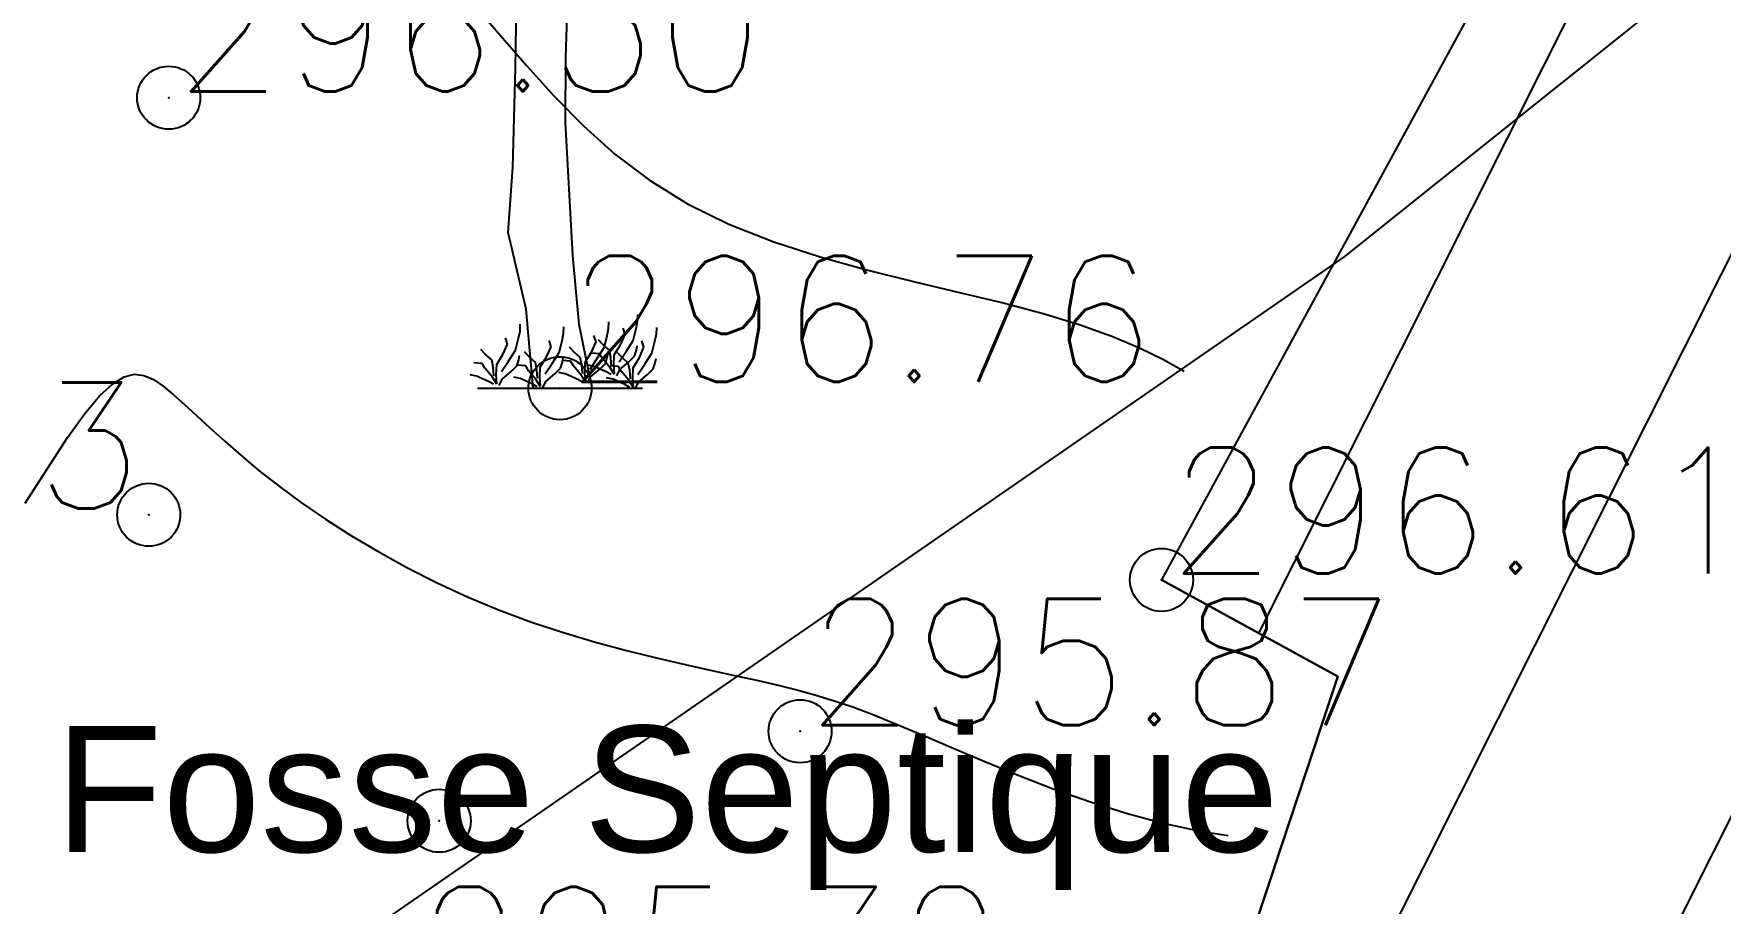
# Model space of a CAD drawing. Header units: millimetres. Extents: x 524954 to 526204, y 9523489 to 9524010.
# Drawn here: x 525961.04 to 525974.42, y 9523757.3 to 9523764.19 of the extents above; entities that cross this region are included whole.
import ezdxf
from ezdxf.enums import TextEntityAlignment as Align

# ---------------------------------------------------------------- set-up
doc = ezdxf.new("R2010")
doc.units = ezdxf.units.MM
doc.header["$PDMODE"] = 32
doc.header["$PDSIZE"] = 0.5
doc.linetypes.add('ACAD_ISO12W100', pattern=[21, 12, -3, 0, -3, 0, -3])
doc.linetypes.add('CACHE2', pattern=[4.7625, 3.175, -1.5875])
for name, color, linetype in [('Arbre', 34, 'ACAD_ISO12W100'), ('Bati', 6, 'Continuous'), ('Bati_H', 1, 'Continuous'), ('Cloture', 7, 'Continuous'), ('CN_01_00', 3, 'Continuous'), ('CN_02_00', 4, 'Continuous'), ('PLUME_4', 3, 'Continuous'), ('TopoAlt', 3, 'Continuous'), ('TOPOJIS', 7, 'Continuous'), ('Toponomie', 7, 'CACHE2')]:
    doc.layers.add(name, color=color, linetype=linetype)
doc.styles.add('Simplex 1.0', font='Simplex.shx', dxfattribs={"width": 0.99, "height": 1})
doc.styles.get("Standard").update_dxf_attribs({"font": 'arial.ttf'})

# ---------------------------------------------------------------- blocks, each defined once
blk = doc.blocks.new('TCPOINT M')
at = {"color": 0}
blk.add_point((0, 0), dxfattribs=at)
at = {"layer": 'TopoAlt', "style": 'Simplex 1.0', "width": 0.99}
blk.add_attdef('ALT', (0.15, 0.15), '', height=1, dxfattribs=at)
blk = doc.blocks.new('v088')
at = {"linetype": 'Continuous'}
for p, q in [((0.045, 2.625), (0.064, 3.179)), ((-0.352, 2.542), (-0.344, 3.046)), ((-0.373, 1.752), (-0.352, 2.542)), ((0.043, 2.109), (0.045, 2.625)), ((0.102, 1.053), (0.043, 2.109)), ((-0.412, 1.235), (-0.373, 1.752)), ((-0.268, 0.628), (-0.412, 1.235)), ((0.151, 0.506), (0.102, 1.053)), ((-0.213, 0), (-0.268, 0.628)), ((0.256, 0), (0.151, 0.506)), ((-0.654, 0), (0.654, 0))]:
    blk.add_line(p, q, dxfattribs=at)
at = {"color": 3, "linetype": 'Continuous'}
for p, q in [((0.615, 0.531), (0.618, 0.584)), ((-0.329, 0.397), (-0.317, 0.454)), ((-0.317, 0.454), (-0.315, 0.507)), ((0.017, 0.377), (0.029, 0.435)), ((0.029, 0.435), (0.031, 0.488)), ((0.286, 0.368), (0.269, 0.418)), ((0.349, 0.322), (0.373, 0.416)), ((0.373, 0.416), (0.385, 0.474)), ((0.385, 0.474), (0.387, 0.526)), ((0.481, 0.344), (0.517, 0.426)), ((0.517, 0.426), (0.5, 0.476)), ((0.579, 0.38), (0.603, 0.474)), ((0.603, 0.474), (0.615, 0.531)), ((0.752, 0.373), (0.765, 0.43)), ((0.765, 0.43), (0.767, 0.483)), ((-0.587, 0.264), (-0.627, 0.308)), ((-0.452, 0.267), (-0.416, 0.349)), ((-0.416, 0.349), (-0.433, 0.399)), ((-0.409, 0.214), (-0.353, 0.303)), ((-0.353, 0.303), (-0.329, 0.397)), ((-0.24, 0.245), (-0.281, 0.288)), ((-0.106, 0.248), (-0.07, 0.329)), ((-0.07, 0.329), (-0.087, 0.38)), ((-0.063, 0.195), (-0.007, 0.284)), ((-0.007, 0.284), (0.017, 0.377)), ((0.115, 0.284), (0.075, 0.327)), ((0.161, 0.243), (0.115, 0.284)), ((0.2, 0.207), (0.25, 0.286)), ((0.25, 0.286), (0.286, 0.368)), ((0.315, 0.274), (0.25, 0.279)), ((0.293, 0.233), (0.349, 0.322)), ((0.346, 0.341), (0.305, 0.385)), ((0.337, 0.236), (0.315, 0.274)), ((0.392, 0.301), (0.346, 0.341)), ((0.375, 0.245), (0.382, 0.279)), ((0.404, 0.243), (0.392, 0.301)), ((0.43, 0.264), (0.481, 0.344)), ((0.495, 0.24), (0.454, 0.284)), ((0.469, 0.209), (0.524, 0.291)), ((0.524, 0.291), (0.579, 0.38)), ((0.591, 0.255), (0.606, 0.303)), ((0.606, 0.303), (0.613, 0.337)), ((0.63, 0.243), (0.666, 0.325)), ((0.666, 0.325), (0.649, 0.375)), ((0.673, 0.19), (0.728, 0.279)), ((0.728, 0.279), (0.752, 0.373)), ((-0.618, 0.197), (-0.683, 0.202)), ((-0.596, 0.159), (-0.618, 0.197)), ((-0.536, 0.087), (-0.596, 0.159)), ((-0.541, 0.224), (-0.587, 0.264)), ((-0.529, 0.166), (-0.541, 0.224)), ((-0.524, 0.099), (-0.529, 0.166)), ((-0.505, 0.106), (-0.502, 0.188)), ((-0.502, 0.188), (-0.452, 0.267)), ((-0.464, 0.132), (-0.409, 0.214)), ((-0.387, 0.132), (-0.341, 0.178)), ((-0.341, 0.178), (-0.327, 0.226)), ((-0.272, 0.178), (-0.337, 0.183)), ((-0.327, 0.226), (-0.32, 0.26)), ((-0.25, 0.139), (-0.272, 0.178)), ((-0.19, 0.067), (-0.25, 0.139)), ((-0.195, 0.204), (-0.24, 0.245)), ((-0.183, 0.147), (-0.195, 0.204)), ((-0.178, 0.079), (-0.183, 0.147)), ((-0.159, 0.087), (-0.156, 0.168)), ((-0.156, 0.168), (-0.106, 0.248)), ((-0.118, 0.113), (-0.063, 0.195)), ((-0.041, 0.113), (0.005, 0.159)), ((0.005, 0.159), (0.019, 0.207)), ((0.019, 0.207), (0.026, 0.24)), ((0.084, 0.216), (0.019, 0.221)), ((0.106, 0.178), (0.084, 0.216)), ((0.166, 0.106), (0.106, 0.178)), ((0.173, 0.185), (0.161, 0.243)), ((0.178, 0.118), (0.173, 0.185)), ((0.197, 0.125), (0.2, 0.207)), ((0.272, 0.173), (0.221, 0.183)), ((0.238, 0.151), (0.293, 0.233)), ((0.243, 0.091), (0.315, 0.151)), ((0.365, 0.13), (0.272, 0.173)), ((0.315, 0.151), (0.361, 0.197)), ((0.397, 0.163), (0.337, 0.236)), ((0.361, 0.197), (0.375, 0.245)), ((0.433, 0.108), (0.397, 0.163)), ((0.464, 0.173), (0.399, 0.178)), ((0.409, 0.175), (0.404, 0.243)), ((0.428, 0.183), (0.43, 0.264)), ((0.433, 0.113), (0.428, 0.183)), ((0.45, 0.099), (0.474, 0.149)), ((0.486, 0.135), (0.464, 0.173)), ((0.474, 0.149), (0.546, 0.209)), ((0.546, 0.063), (0.486, 0.135)), ((0.541, 0.2), (0.495, 0.24)), ((0.553, 0.142), (0.541, 0.2)), ((0.546, 0.209), (0.591, 0.255)), ((0.558, 0.075), (0.553, 0.142)), ((0.577, 0.082), (0.579, 0.163)), ((0.579, 0.163), (0.63, 0.243)), ((0.618, 0.108), (0.673, 0.19)), ((0.695, 0.108), (0.74, 0.154)), ((0.74, 0.154), (0.755, 0.202)), ((0.755, 0.202), (0.762, 0.236)), ((-0.661, 0.096), (-0.712, 0.106)), ((-0.567, 0.053), (-0.661, 0.096)), ((-0.527, 0.031), (-0.567, 0.053)), ((-0.5, 0.031), (-0.536, 0.087)), ((-0.5, 0.036), (-0.505, 0.106)), ((-0.483, 0.022), (-0.459, 0.072)), ((-0.459, 0.072), (-0.387, 0.132)), ((-0.315, 0.077), (-0.365, 0.087)), ((-0.221, 0.034), (-0.315, 0.077)), ((-0.18, 0.012), (-0.221, 0.034)), ((-0.154, 0.012), (-0.19, 0.067)), ((-0.154, 0.017), (-0.159, 0.087)), ((-0.137, 0.002), (-0.113, 0.053)), ((-0.113, 0.053), (-0.041, 0.113)), ((0.041, 0.115), (-0.01, 0.125)), ((0.135, 0.072), (0.041, 0.115)), ((0.175, 0.05), (0.135, 0.072)), ((0.202, 0.05), (0.166, 0.106)), ((0.202, 0.055), (0.197, 0.125)), ((0.219, 0.041), (0.243, 0.091)), ((0.406, 0.108), (0.365, 0.13)), ((0.421, 0.072), (0.37, 0.082)), ((0.514, 0.029), (0.421, 0.072)), ((0.555, 0.007), (0.514, 0.029)), ((0.582, 0.007), (0.546, 0.063)), ((0.582, 0.012), (0.577, 0.082)), ((0.599, -0.002), (0.623, 0.048)), ((0.623, 0.048), (0.695, 0.108))]:
    blk.add_line(p, q, dxfattribs=at)

msp = doc.modelspace()

# ---------------------------------------------------------------- hatches: boundary and pattern name
at = {"layer": 'Bati_H'}
h = msp.add_hatch(dxfattribs=at)
h.set_pattern_fill('_U', color=256, scale=2, angle=63.3432, style=0, pattern_type=0)
h.set_pattern_definition([(63.343203168, (0, 0), (-1.7874198754, 0.8972904708), [])])
h.paths.add_polyline_path([(525979.466, 9523748.983), (525988.425, 9523751.953), (525998.602, 9523755.107), (525996.397, 9523761.724), (525997.072, 9523763.062), (525995.522, 9523767.541), (525992.905, 9523767.442), (525991.359, 9523772.279), (525990.761, 9523772.088), (525976, 9523767.846), (525974.764, 9523765.308), (525973.367, 9523766.073), (525969.988, 9523759.861), (525971.385, 9523759.096), (525970.049, 9523755.071), (525972.728, 9523749.557), (525979.052, 9523751.634), (525978.633, 9523751.495)])

# ---------------------------------------------------------------- linework, layer by layer
at = {"layer": 'Bati', "flags": 128}
msp.add_lwpolyline([(525979.466, 9523748.983), (525988.425, 9523751.953), (525998.602, 9523755.107), (525996.397, 9523761.724), (525997.072, 9523763.062), (525995.522, 9523767.541), (525992.905, 9523767.442), (525991.359, 9523772.279), (525990.761, 9523772.088), (525976, 9523767.846), (525974.764, 9523765.308), (525973.367, 9523766.073), (525969.988, 9523759.861), (525971.385, 9523759.096), (525970.049, 9523755.071), (525972.728, 9523749.557), (525979.052, 9523751.634), (525978.633, 9523751.495)], close=True, dxfattribs=at)
at = {"layer": 'Cloture', "flags": 128}
for points in [[(525971.385, 9523759.096), (525969.988, 9523759.861)], [(525970.049, 9523755.071), (525971.385, 9523759.096)]]:
    msp.add_lwpolyline(points, dxfattribs=at)
at = {"layer": 'CN_01_00', "elevation": 297, "flags": 128}
msp.add_lwpolyline([(525964.542, 9523764.415), (525964.746, 9523764.18), (525964.954, 9523763.94), (525965.172, 9523763.7), (525965.404, 9523763.465), (525965.654, 9523763.24), (525965.927, 9523763.032), (525966.228, 9523762.845), (525966.558, 9523762.683), (525966.913, 9523762.544), (525967.282, 9523762.424), (525967.658, 9523762.32), (525968.032, 9523762.226), (525968.396, 9523762.139), (525968.742, 9523762.056), (525969.06, 9523761.972), (525969.344, 9523761.885), (525969.595, 9523761.794), (525969.814, 9523761.702), (525970.004, 9523761.61), (525970.168, 9523761.518)], dxfattribs=at)
at = {"layer": 'CN_02_00', "elevation": 296, "flags": 128}
msp.add_lwpolyline([(525960.978, 9523760.47), (525961.153, 9523760.746), (525961.312, 9523760.99), (525961.45, 9523761.182), (525961.569, 9523761.323), (525961.671, 9523761.418), (525961.762, 9523761.473), (525961.843, 9523761.493), (525961.919, 9523761.484), (525961.994, 9523761.45), (525962.07, 9523761.398), (525962.151, 9523761.332), (525962.24, 9523761.254), (525962.336, 9523761.166), (525962.442, 9523761.067), (525962.559, 9523760.961), (525962.689, 9523760.847), (525962.833, 9523760.727), (525962.993, 9523760.602), (525963.168, 9523760.473), (525963.359, 9523760.343), (525963.564, 9523760.212), (525963.781, 9523760.083), (525964.009, 9523759.958), (525964.245, 9523759.837), (525964.489, 9523759.724), (525964.739, 9523759.62), (525964.992, 9523759.527), (525965.247, 9523759.443), (525965.499, 9523759.368), (525965.746, 9523759.302), (525965.984, 9523759.243), (525966.211, 9523759.19), (525966.422, 9523759.143), (525966.616, 9523759.101), (525966.789, 9523759.063), (525966.947, 9523759.027), (525967.095, 9523758.99), (525967.239, 9523758.95), (525967.385, 9523758.905), (525967.539, 9523758.853), (525967.707, 9523758.79), (525967.893, 9523758.715), (525968.103, 9523758.626), (525968.335, 9523758.526), (525968.586, 9523758.42), (525968.852, 9523758.311), (525969.13, 9523758.204), (525969.416, 9523758.103), (525969.707, 9523758.01), (525970.001, 9523757.932), (525970.295, 9523757.869), (525970.517, 9523757.833)], dxfattribs=at)
at = {"layer": 'PLUME_4'}
msp.add_lwpolyline([(526058.726, 9523871.57), (526056.913, 9523868.931), (526051.512, 9523860.515), (526046.645, 9523851.637), (526041.243, 9523843.222), (526035.805, 9523835.305), (526035.307, 9523835.268), (526029.869, 9523827.352), (526023.932, 9523819.398), (526017.959, 9523811.944), (526017.46, 9523811.907), (526011.487, 9523804.453), (526004.443, 9523797.923), (525998.47, 9523790.468), (525998.507, 9523789.969), (525991.463, 9523783.439), (525986.025, 9523775.522), (525979.018, 9523768.494), (525979.018, 9523768.494), (525971.44, 9523762.426), (525963.327, 9523756.82), (525953.535, 9523753.599)], dxfattribs=at)
msp.add_lwpolyline([(526058.726, 9523871.57), (526056.913, 9523868.931), (526051.512, 9523860.515), (526046.645, 9523851.637), (526041.243, 9523843.222), (526035.805, 9523835.305), (526035.307, 9523835.268), (526029.869, 9523827.352), (526023.932, 9523819.398), (526017.959, 9523811.944), (526017.46, 9523811.907), (526011.487, 9523804.453), (526004.443, 9523797.923), (525998.47, 9523790.468), (525998.507, 9523789.969), (525991.463, 9523783.439), (525986.025, 9523775.522), (525979.018, 9523768.494), (525979.018, 9523768.494), (525971.44, 9523762.426), (525963.327, 9523756.82), (525953.535, 9523753.599)], dxfattribs=at)

# ---------------------------------------------------------------- block references
at = {"layer": 'Arbre'}
msp.add_blockref('v088', (525965.218, 9523761.382), dxfattribs=at)
at = {"layer": 'TOPOJIS'}
ref = msp.add_blockref('TCPOINT M', (525962.115, 9523763.687, 296.5), dxfattribs=at)
ref.add_attrib('ALT', '296.50', (525962.165, 9523763.737, 296.5), dxfattribs={"layer": 'TopoAlt', "height": 1, "style": 'Simplex 1.0', "width": 0.99})
ref = msp.add_blockref('TCPOINT M', (525965.218, 9523761.382, 296.76), dxfattribs=at)
ref.add_attrib('ALT', '296.76', (525965.268, 9523761.432, 296.76), dxfattribs={"layer": 'TopoAlt', "height": 1, "style": 'Simplex 1.0', "width": 0.99})
ref = msp.add_blockref('TCPOINT M', (525961.957, 9523760.378, 295.73), dxfattribs=at)
ref.add_attrib('ALT', '295.73', dxfattribs={"layer": 'TopoAlt', "height": 1, "style": 'Simplex 1.0', "width": 0.99}).set_placement((525961.907, 9523760.428, 295.73), align=Align.RIGHT)
ref = msp.add_blockref('TCPOINT M', (525969.988, 9523759.861, 296.61), dxfattribs=at)
ref.add_attrib('ALT', '296.61', (525970.038, 9523759.911, 296.61), dxfattribs={"layer": 'TopoAlt', "height": 1, "style": 'Simplex 1.0', "width": 0.99})
ref = msp.add_blockref('TCPOINT M', (525967.122, 9523758.66, 295.87), dxfattribs=at)
ref.add_attrib('ALT', '295.87', (525967.172, 9523758.71, 295.87), dxfattribs={"layer": 'TopoAlt', "height": 1, "style": 'Simplex 1.0', "width": 0.99})
msp.add_blockref('TCPOINT M', (525964.26, 9523757.95, 295.37), dxfattribs=at)
ref = msp.add_blockref('TCPOINT M', (525964.023, 9523756.376, 295.32), dxfattribs=at)
ref.add_attrib('ALT', '295.32', (525964.073, 9523756.426, 295.32), dxfattribs={"layer": 'TopoAlt', "height": 1, "style": 'Simplex 1.0', "width": 0.99})

# ---------------------------------------------------------------- texts
at = {"layer": 'Toponomie', "insert": (525944.724, 9523758.703), "char_height": 1, "width": 42.68298, "attachment_point": 1}
msp.add_mtext('\\pxqc;Fosse Septique', dxfattribs=at)

doc.saveas('drawing.dxf')
